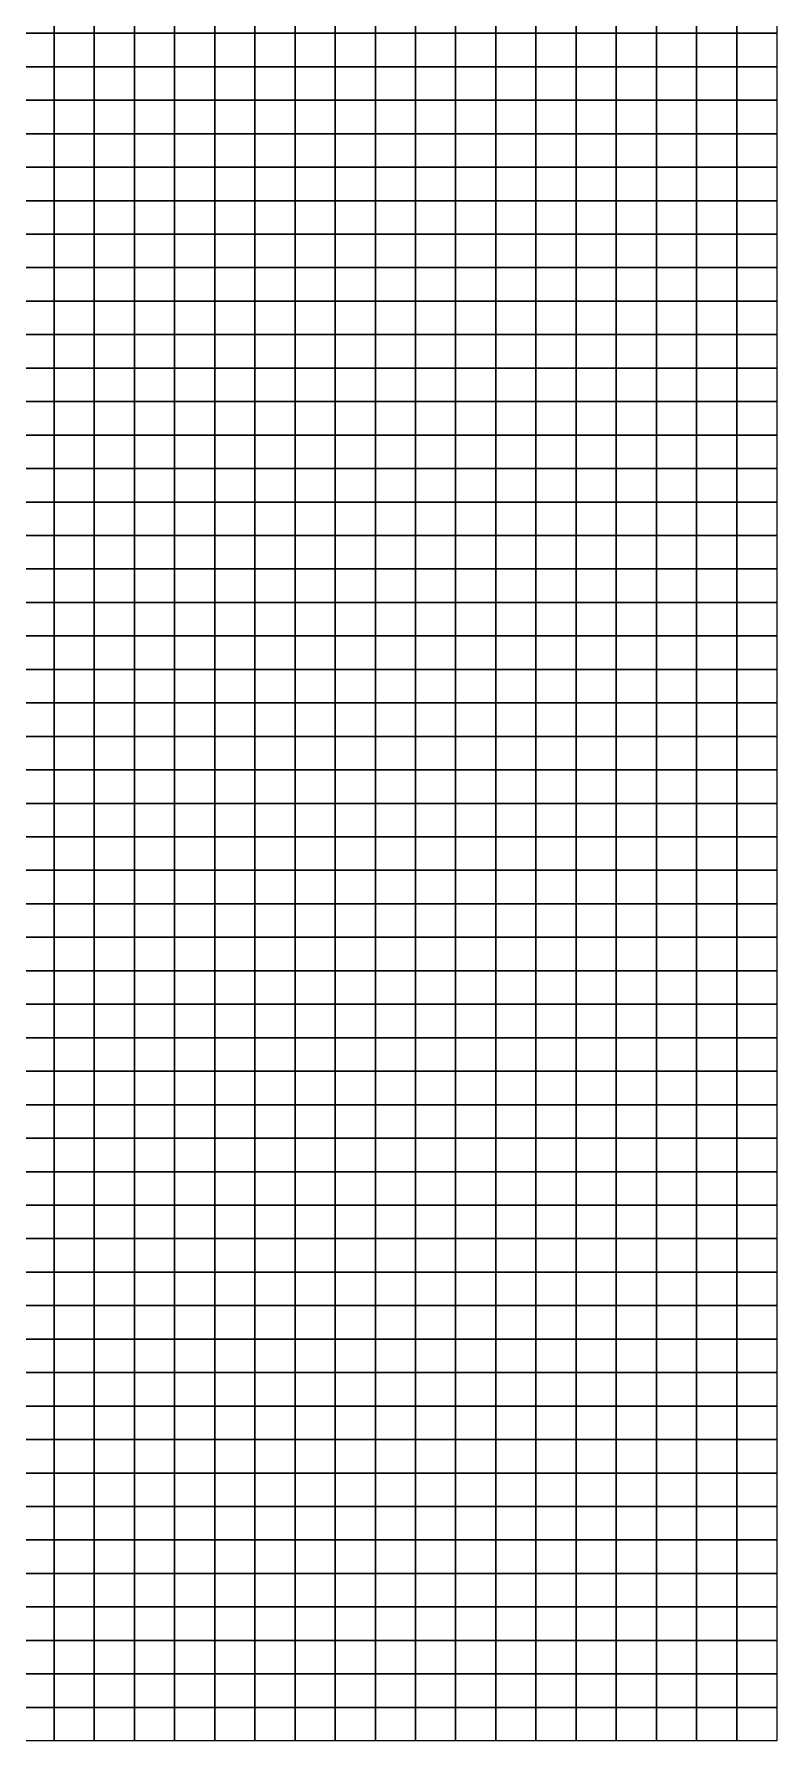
# Model space of a CAD drawing. Header units: millimetres. Extents: x -20000 to 218800, y -20000 to 179000.
# Drawn here: x 196601 to 218800, y -20000 to 30974 of the extents above; entities that cross this region are included whole.
import ezdxf

# ---------------------------------------------------------------- set-up
doc = ezdxf.new("R2010")
doc.units = ezdxf.units.MM

msp = doc.modelspace()

# ---------------------------------------------------------------- meshes
at = {"layer": 'GELAENDE'}
mesh = msp.add_polymesh((9, 9), dxfattribs=at)
for k, corner in enumerate([(191200, 28000, -542), (191200, 29000, -542), (191200, 30000, -539), (191200, 31000, -534), (191200, 32000, -526), (191200, 33000, -517), (191200, 34000, -505), (191200, 35000, -492), (191200, 36000, -477), (192400, 28000, -537), (192400, 29000, -536), (192400, 30000, -534), (192400, 31000, -529), (192400, 32000, -522), (192400, 33000, -512), (192400, 34000, -501), (192400, 35000, -489), (192400, 36000, -474), (193600, 28000, -530), (193600, 29000, -530), (193600, 30000, -527), (193600, 31000, -522), (193600, 32000, -516), (193600, 33000, -507), (193600, 34000, -496), (193600, 35000, -484), (193600, 36000, -471), (194800, 28000, -522), (194800, 29000, -522), (194800, 30000, -519), (194800, 31000, -515), (194800, 32000, -508), (194800, 33000, -500), (194800, 34000, -490), (194800, 35000, -479), (194800, 36000, -466), (196000, 28000, -513), (196000, 29000, -512), (196000, 30000, -510), (196000, 31000, -506), (196000, 32000, -500), (196000, 33000, -493), (196000, 34000, -483), (196000, 35000, -473), (196000, 36000, -461), (197200, 28000, -502), (197200, 29000, -502), (197200, 30000, -500), (197200, 31000, -496), (197200, 32000, -491), (197200, 33000, -484), (197200, 34000, -476), (197200, 35000, -466), (197200, 36000, -455), (198400, 28000, -491), (198400, 29000, -490), (198400, 30000, -489), (198400, 31000, -485), (198400, 32000, -481), (198400, 33000, -475), (198400, 34000, -467), (198400, 35000, -459), (198400, 36000, -449), (199600, 28000, -478), (199600, 29000, -478), (199600, 30000, -477), (199600, 31000, -474), (199600, 32000, -470), (199600, 33000, -464), (199600, 34000, -458), (199600, 35000, -451), (199600, 36000, -443), (200800, 28000, -465), (200800, 29000, -465), (200800, 30000, -464), (200800, 31000, -461), (200800, 32000, -458), (200800, 33000, -454), (200800, 34000, -448), (200800, 35000, -442), (200800, 36000, -435)]):
    mesh.set_mesh_vertex(divmod(k, 9), corner)
mesh = msp.add_polymesh((9, 9), dxfattribs=at)
for k, corner in enumerate([(200800, 28000, -465), (200800, 29000, -465), (200800, 30000, -464), (200800, 31000, -461), (200800, 32000, -458), (200800, 33000, -454), (200800, 34000, -448), (200800, 35000, -442), (200800, 36000, -435), (202000, 28000, -451), (202000, 29000, -451), (202000, 30000, -450), (202000, 31000, -448), (202000, 32000, -446), (202000, 33000, -442), (202000, 34000, -438), (202000, 35000, -433), (202000, 36000, -428), (203200, 28000, -437), (203200, 29000, -437), (203200, 30000, -436), (203200, 31000, -435), (203200, 32000, -433), (203200, 33000, -430), (203200, 34000, -427), (203200, 35000, -424), (203200, 36000, -420), (204400, 28000, -422), (204400, 29000, -422), (204400, 30000, -422), (204400, 31000, -421), (204400, 32000, -420), (204400, 33000, -418), (204400, 34000, -417), (204400, 35000, -414), (204400, 36000, -412), (205600, 28000, -407), (205600, 29000, -407), (205600, 30000, -407), (205600, 31000, -407), (205600, 32000, -407), (205600, 33000, -406), (205600, 34000, -406), (205600, 35000, -405), (205600, 36000, -404), (206800, 28000, -392), (206800, 29000, -392), (206800, 30000, -393), (206800, 31000, -393), (206800, 32000, -393), (206800, 33000, -394), (206800, 34000, -394), (206800, 35000, -395), (206800, 36000, -396), (208000, 28000, -378), (208000, 29000, -378), (208000, 30000, -378), (208000, 31000, -379), (208000, 32000, -380), (208000, 33000, -382), (208000, 34000, -383), (208000, 35000, -385), (208000, 36000, -388), (209200, 28000, -363), (209200, 29000, -363), (209200, 30000, -364), (209200, 31000, -365), (209200, 32000, -367), (209200, 33000, -369), (209200, 34000, -372), (209200, 35000, -376), (209200, 36000, -380), (210400, 28000, -349), (210400, 29000, -349), (210400, 30000, -350), (210400, 31000, -352), (210400, 32000, -354), (210400, 33000, -358), (210400, 34000, -362), (210400, 35000, -367), (210400, 36000, -372)]):
    mesh.set_mesh_vertex(divmod(k, 9), corner)
mesh = msp.add_polymesh((8, 9), dxfattribs=at)
for k, corner in enumerate([(210400, 28000, -349), (210400, 29000, -349), (210400, 30000, -350), (210400, 31000, -352), (210400, 32000, -354), (210400, 33000, -358), (210400, 34000, -362), (210400, 35000, -367), (210400, 36000, -372), (211600, 28000, -335), (211600, 29000, -335), (211600, 30000, -336), (211600, 31000, -339), (211600, 32000, -342), (211600, 33000, -346), (211600, 34000, -352), (211600, 35000, -358), (211600, 36000, -365), (212800, 28000, -322), (212800, 29000, -322), (212800, 30000, -323), (212800, 31000, -326), (212800, 32000, -330), (212800, 33000, -336), (212800, 34000, -342), (212800, 35000, -349), (212800, 36000, -357), (214000, 28000, -309), (214000, 29000, -310), (214000, 30000, -311), (214000, 31000, -315), (214000, 32000, -319), (214000, 33000, -325), (214000, 34000, -333), (214000, 35000, -341), (214000, 36000, -351), (215200, 28000, -298), (215200, 29000, -298), (215200, 30000, -300), (215200, 31000, -304), (215200, 32000, -309), (215200, 33000, -316), (215200, 34000, -324), (215200, 35000, -334), (215200, 36000, -344), (216400, 28000, -287), (216400, 29000, -288), (216400, 30000, -290), (216400, 31000, -294), (216400, 32000, -300), (216400, 33000, -307), (216400, 34000, -317), (216400, 35000, -327), (216400, 36000, -339), (217600, 28000, -278), (217600, 29000, -278), (217600, 30000, -281), (217600, 31000, -285), (217600, 32000, -292), (217600, 33000, -300), (217600, 34000, -310), (217600, 35000, -321), (217600, 36000, -334), (218800, 28000, -270), (218800, 29000, -270), (218800, 30000, -273), (218800, 31000, -278), (218800, 32000, -284), (218800, 33000, -293), (218800, 34000, -304), (218800, 35000, -316), (218800, 36000, -329)]):
    mesh.set_mesh_vertex(divmod(k, 9), corner)
mesh = msp.add_polymesh((9, 9), dxfattribs=at)
for k, corner in enumerate([(191200, 20000, -467), (191200, 21000, -482), (191200, 22000, -497), (191200, 23000, -509), (191200, 24000, -520), (191200, 25000, -529), (191200, 26000, -536), (191200, 27000, -540), (191200, 28000, -542), (192400, 20000, -464), (192400, 21000, -479), (192400, 22000, -493), (192400, 23000, -505), (192400, 24000, -516), (192400, 25000, -524), (192400, 26000, -531), (192400, 27000, -535), (192400, 28000, -537), (193600, 20000, -461), (193600, 21000, -475), (193600, 22000, -488), (193600, 23000, -500), (193600, 24000, -510), (193600, 25000, -518), (193600, 26000, -524), (193600, 27000, -528), (193600, 28000, -530), (194800, 20000, -457), (194800, 21000, -471), (194800, 22000, -483), (194800, 23000, -494), (194800, 24000, -503), (194800, 25000, -511), (194800, 26000, -516), (194800, 27000, -520), (194800, 28000, -522), (196000, 20000, -453), (196000, 21000, -465), (196000, 22000, -477), (196000, 23000, -487), (196000, 24000, -495), (196000, 25000, -502), (196000, 26000, -508), (196000, 27000, -511), (196000, 28000, -513), (197200, 20000, -448), (197200, 21000, -459), (197200, 22000, -469), (197200, 23000, -479), (197200, 24000, -486), (197200, 25000, -493), (197200, 26000, -498), (197200, 27000, -501), (197200, 28000, -502), (198400, 20000, -443), (198400, 21000, -453), (198400, 22000, -462), (198400, 23000, -470), (198400, 24000, -477), (198400, 25000, -482), (198400, 26000, -487), (198400, 27000, -489), (198400, 28000, -491), (199600, 20000, -437), (199600, 21000, -445), (199600, 22000, -453), (199600, 23000, -460), (199600, 24000, -466), (199600, 25000, -471), (199600, 26000, -475), (199600, 27000, -477), (199600, 28000, -478), (200800, 20000, -431), (200800, 21000, -438), (200800, 22000, -444), (200800, 23000, -450), (200800, 24000, -455), (200800, 25000, -459), (200800, 26000, -462), (200800, 27000, -464), (200800, 28000, -465)]):
    mesh.set_mesh_vertex(divmod(k, 9), corner)
mesh = msp.add_polymesh((9, 9), dxfattribs=at)
for k, corner in enumerate([(200800, 20000, -431), (200800, 21000, -438), (200800, 22000, -444), (200800, 23000, -450), (200800, 24000, -455), (200800, 25000, -459), (200800, 26000, -462), (200800, 27000, -464), (200800, 28000, -465), (202000, 20000, -424), (202000, 21000, -430), (202000, 22000, -435), (202000, 23000, -440), (202000, 24000, -443), (202000, 25000, -447), (202000, 26000, -449), (202000, 27000, -451), (202000, 28000, -451), (203200, 20000, -417), (203200, 21000, -421), (203200, 22000, -425), (203200, 23000, -428), (203200, 24000, -431), (203200, 25000, -434), (203200, 26000, -435), (203200, 27000, -436), (203200, 28000, -437), (204400, 20000, -410), (204400, 21000, -413), (204400, 22000, -415), (204400, 23000, -417), (204400, 24000, -419), (204400, 25000, -420), (204400, 26000, -421), (204400, 27000, -422), (204400, 28000, -422), (205600, 20000, -403), (205600, 21000, -404), (205600, 22000, -405), (205600, 23000, -406), (205600, 24000, -406), (205600, 25000, -407), (205600, 26000, -407), (205600, 27000, -407), (205600, 28000, -407), (206800, 20000, -396), (206800, 21000, -396), (206800, 22000, -395), (206800, 23000, -394), (206800, 24000, -394), (206800, 25000, -393), (206800, 26000, -393), (206800, 27000, -393), (206800, 28000, -392), (208000, 20000, -389), (208000, 21000, -387), (208000, 22000, -385), (208000, 23000, -383), (208000, 24000, -381), (208000, 25000, -380), (208000, 26000, -379), (208000, 27000, -378), (208000, 28000, -378), (209200, 20000, -383), (209200, 21000, -378), (209200, 22000, -375), (209200, 23000, -371), (209200, 24000, -369), (209200, 25000, -366), (209200, 26000, -365), (209200, 27000, -363), (209200, 28000, -363), (210400, 20000, -376), (210400, 21000, -370), (210400, 22000, -365), (210400, 23000, -360), (210400, 24000, -356), (210400, 25000, -353), (210400, 26000, -351), (210400, 27000, -349), (210400, 28000, -349)]):
    mesh.set_mesh_vertex(divmod(k, 9), corner)
mesh = msp.add_polymesh((8, 9), dxfattribs=at)
for k, corner in enumerate([(210400, 20000, -376), (210400, 21000, -370), (210400, 22000, -365), (210400, 23000, -360), (210400, 24000, -356), (210400, 25000, -353), (210400, 26000, -351), (210400, 27000, -349), (210400, 28000, -349), (211600, 20000, -369), (211600, 21000, -362), (211600, 22000, -356), (211600, 23000, -350), (211600, 24000, -345), (211600, 25000, -341), (211600, 26000, -338), (211600, 27000, -336), (211600, 28000, -335), (212800, 20000, -363), (212800, 21000, -355), (212800, 22000, -347), (212800, 23000, -340), (212800, 24000, -334), (212800, 25000, -329), (212800, 26000, -325), (212800, 27000, -323), (212800, 28000, -322), (214000, 20000, -357), (214000, 21000, -347), (214000, 22000, -338), (214000, 23000, -330), (214000, 24000, -323), (214000, 25000, -318), (214000, 26000, -313), (214000, 27000, -311), (214000, 28000, -309), (215200, 20000, -352), (215200, 21000, -341), (215200, 22000, -330), (215200, 23000, -321), (215200, 24000, -314), (215200, 25000, -307), (215200, 26000, -302), (215200, 27000, -299), (215200, 28000, -298), (216400, 20000, -347), (216400, 21000, -335), (216400, 22000, -323), (216400, 23000, -313), (216400, 24000, -305), (216400, 25000, -298), (216400, 26000, -292), (216400, 27000, -289), (216400, 28000, -287), (217600, 20000, -343), (217600, 21000, -329), (217600, 22000, -317), (217600, 23000, -306), (217600, 24000, -297), (217600, 25000, -289), (217600, 26000, -284), (217600, 27000, -280), (217600, 28000, -278), (218800, 20000, -339), (218800, 21000, -325), (218800, 22000, -312), (218800, 23000, -300), (218800, 24000, -290), (218800, 25000, -282), (218800, 26000, -276), (218800, 27000, -272), (218800, 28000, -270)]):
    mesh.set_mesh_vertex(divmod(k, 9), corner)
mesh = msp.add_polymesh((9, 9), dxfattribs=at)
for k, corner in enumerate([(191200, 12000, -325), (191200, 13000, -342), (191200, 14000, -359), (191200, 15000, -377), (191200, 16000, -395), (191200, 17000, -414), (191200, 18000, -432), (191200, 19000, -450), (191200, 20000, -467), (192400, 12000, -328), (192400, 13000, -344), (192400, 14000, -361), (192400, 15000, -378), (192400, 16000, -396), (192400, 17000, -413), (192400, 18000, -431), (192400, 19000, -448), (192400, 20000, -464), (193600, 12000, -332), (193600, 13000, -347), (193600, 14000, -363), (193600, 15000, -379), (193600, 16000, -396), (193600, 17000, -413), (193600, 18000, -429), (193600, 19000, -446), (193600, 20000, -461), (194800, 12000, -336), (194800, 13000, -350), (194800, 14000, -365), (194800, 15000, -380), (194800, 16000, -396), (194800, 17000, -412), (194800, 18000, -428), (194800, 19000, -443), (194800, 20000, -457), (196000, 12000, -341), (196000, 13000, -354), (196000, 14000, -368), (196000, 15000, -382), (196000, 16000, -396), (196000, 17000, -411), (196000, 18000, -425), (196000, 19000, -439), (196000, 20000, -453), (197200, 12000, -346), (197200, 13000, -358), (197200, 14000, -371), (197200, 15000, -383), (197200, 16000, -397), (197200, 17000, -410), (197200, 18000, -423), (197200, 19000, -436), (197200, 20000, -448), (198400, 12000, -352), (198400, 13000, -363), (198400, 14000, -374), (198400, 15000, -385), (198400, 16000, -397), (198400, 17000, -409), (198400, 18000, -420), (198400, 19000, -432), (198400, 20000, -443), (199600, 12000, -359), (199600, 13000, -368), (199600, 14000, -377), (199600, 15000, -387), (199600, 16000, -397), (199600, 17000, -408), (199600, 18000, -418), (199600, 19000, -427), (199600, 20000, -437), (200800, 12000, -366), (200800, 13000, -373), (200800, 14000, -381), (200800, 15000, -389), (200800, 16000, -398), (200800, 17000, -406), (200800, 18000, -415), (200800, 19000, -423), (200800, 20000, -431)]):
    mesh.set_mesh_vertex(divmod(k, 9), corner)
mesh = msp.add_polymesh((9, 9), dxfattribs=at)
for k, corner in enumerate([(200800, 12000, -366), (200800, 13000, -373), (200800, 14000, -381), (200800, 15000, -389), (200800, 16000, -398), (200800, 17000, -406), (200800, 18000, -415), (200800, 19000, -423), (200800, 20000, -431), (202000, 12000, -373), (202000, 13000, -379), (202000, 14000, -385), (202000, 15000, -392), (202000, 16000, -398), (202000, 17000, -405), (202000, 18000, -412), (202000, 19000, -418), (202000, 20000, -424), (203200, 12000, -381), (203200, 13000, -385), (203200, 14000, -389), (203200, 15000, -394), (203200, 16000, -399), (203200, 17000, -404), (203200, 18000, -408), (203200, 19000, -413), (203200, 20000, -417), (204400, 12000, -388), (204400, 13000, -391), (204400, 14000, -394), (204400, 15000, -396), (204400, 16000, -399), (204400, 17000, -402), (204400, 18000, -405), (204400, 19000, -408), (204400, 20000, -410), (205600, 12000, -396), (205600, 13000, -397), (205600, 14000, -398), (205600, 15000, -399), (205600, 16000, -400), (205600, 17000, -401), (205600, 18000, -402), (205600, 19000, -403), (205600, 20000, -403), (206800, 12000, -404), (206800, 13000, -403), (206800, 14000, -402), (206800, 15000, -401), (206800, 16000, -400), (206800, 17000, -399), (206800, 18000, -398), (206800, 19000, -397), (206800, 20000, -396), (208000, 12000, -412), (208000, 13000, -409), (208000, 14000, -406), (208000, 15000, -404), (208000, 16000, -401), (208000, 17000, -398), (208000, 18000, -395), (208000, 19000, -392), (208000, 20000, -389), (209200, 12000, -420), (209200, 13000, -415), (209200, 14000, -411), (209200, 15000, -406), (209200, 16000, -401), (209200, 17000, -396), (209200, 18000, -392), (209200, 19000, -387), (209200, 20000, -383), (210400, 12000, -427), (210400, 13000, -421), (210400, 14000, -415), (210400, 15000, -408), (210400, 16000, -402), (210400, 17000, -395), (210400, 18000, -388), (210400, 19000, -382), (210400, 20000, -376)]):
    mesh.set_mesh_vertex(divmod(k, 9), corner)
mesh = msp.add_polymesh((8, 9), dxfattribs=at)
for k, corner in enumerate([(210400, 12000, -427), (210400, 13000, -421), (210400, 14000, -415), (210400, 15000, -408), (210400, 16000, -402), (210400, 17000, -395), (210400, 18000, -388), (210400, 19000, -382), (210400, 20000, -376), (211600, 12000, -434), (211600, 13000, -427), (211600, 14000, -419), (211600, 15000, -411), (211600, 16000, -402), (211600, 17000, -394), (211600, 18000, -385), (211600, 19000, -377), (211600, 20000, -369), (212800, 12000, -441), (212800, 13000, -432), (212800, 14000, -423), (212800, 15000, -413), (212800, 16000, -403), (212800, 17000, -392), (212800, 18000, -382), (212800, 19000, -373), (212800, 20000, -363), (214000, 12000, -448), (214000, 13000, -437), (214000, 14000, -426), (214000, 15000, -415), (214000, 16000, -403), (214000, 17000, -391), (214000, 18000, -380), (214000, 19000, -368), (214000, 20000, -357), (215200, 12000, -454), (215200, 13000, -442), (215200, 14000, -429), (215200, 15000, -417), (215200, 16000, -403), (215200, 17000, -390), (215200, 18000, -377), (215200, 19000, -364), (215200, 20000, -352), (216400, 12000, -459), (216400, 13000, -446), (216400, 14000, -432), (216400, 15000, -418), (216400, 16000, -404), (216400, 17000, -389), (216400, 18000, -375), (216400, 19000, -361), (216400, 20000, -347), (217600, 12000, -464), (217600, 13000, -450), (217600, 14000, -435), (217600, 15000, -420), (217600, 16000, -404), (217600, 17000, -388), (217600, 18000, -372), (217600, 19000, -357), (217600, 20000, -343), (218800, 12000, -468), (218800, 13000, -453), (218800, 14000, -438), (218800, 15000, -421), (218800, 16000, -404), (218800, 17000, -387), (218800, 18000, -371), (218800, 19000, -354), (218800, 20000, -339)]):
    mesh.set_mesh_vertex(divmod(k, 9), corner)
mesh = msp.add_polymesh((9, 9), dxfattribs=at)
for k, corner in enumerate([(191200, 4000, -258), (191200, 5000, -259), (191200, 6000, -262), (191200, 7000, -267), (191200, 8000, -275), (191200, 9000, -285), (191200, 10000, -297), (191200, 11000, -310), (191200, 12000, -325), (192400, 4000, -263), (192400, 5000, -264), (192400, 6000, -267), (192400, 7000, -272), (192400, 8000, -280), (192400, 9000, -289), (192400, 10000, -301), (192400, 11000, -314), (192400, 12000, -328), (193600, 4000, -270), (193600, 5000, -271), (193600, 6000, -274), (193600, 7000, -279), (193600, 8000, -286), (193600, 9000, -295), (193600, 10000, -306), (193600, 11000, -318), (193600, 12000, -332), (194800, 4000, -278), (194800, 5000, -279), (194800, 6000, -281), (194800, 7000, -286), (194800, 8000, -293), (194800, 9000, -301), (194800, 10000, -311), (194800, 11000, -323), (194800, 12000, -336), (196000, 4000, -287), (196000, 5000, -288), (196000, 6000, -291), (196000, 7000, -295), (196000, 8000, -301), (196000, 9000, -309), (196000, 10000, -318), (196000, 11000, -329), (196000, 12000, -341), (197200, 4000, -298), (197200, 5000, -298), (197200, 6000, -301), (197200, 7000, -305), (197200, 8000, -310), (197200, 9000, -317), (197200, 10000, -326), (197200, 11000, -336), (197200, 12000, -346), (198400, 4000, -309), (198400, 5000, -310), (198400, 6000, -312), (198400, 7000, -315), (198400, 8000, -320), (198400, 9000, -327), (198400, 10000, -334), (198400, 11000, -343), (198400, 12000, -352), (199600, 4000, -322), (199600, 5000, -322), (199600, 6000, -324), (199600, 7000, -327), (199600, 8000, -331), (199600, 9000, -337), (199600, 10000, -343), (199600, 11000, -351), (199600, 12000, -359), (200800, 4000, -335), (200800, 5000, -335), (200800, 6000, -337), (200800, 7000, -339), (200800, 8000, -343), (200800, 9000, -347), (200800, 10000, -353), (200800, 11000, -359), (200800, 12000, -366)]):
    mesh.set_mesh_vertex(divmod(k, 9), corner)
mesh = msp.add_polymesh((9, 9), dxfattribs=at)
for k, corner in enumerate([(200800, 4000, -335), (200800, 5000, -335), (200800, 6000, -337), (200800, 7000, -339), (200800, 8000, -343), (200800, 9000, -347), (200800, 10000, -353), (200800, 11000, -359), (200800, 12000, -366), (202000, 4000, -349), (202000, 5000, -349), (202000, 6000, -350), (202000, 7000, -352), (202000, 8000, -355), (202000, 9000, -358), (202000, 10000, -363), (202000, 11000, -368), (202000, 12000, -373), (203200, 4000, -363), (203200, 5000, -363), (203200, 6000, -364), (203200, 7000, -365), (203200, 8000, -367), (203200, 9000, -370), (203200, 10000, -373), (203200, 11000, -377), (203200, 12000, -381), (204400, 4000, -378), (204400, 5000, -378), (204400, 6000, -378), (204400, 7000, -379), (204400, 8000, -380), (204400, 9000, -382), (204400, 10000, -384), (204400, 11000, -386), (204400, 12000, -388), (205600, 4000, -393), (205600, 5000, -393), (205600, 6000, -393), (205600, 7000, -393), (205600, 8000, -393), (205600, 9000, -394), (205600, 10000, -395), (205600, 11000, -395), (205600, 12000, -396), (206800, 4000, -408), (206800, 5000, -408), (206800, 6000, -407), (206800, 7000, -407), (206800, 8000, -407), (206800, 9000, -406), (206800, 10000, -405), (206800, 11000, -405), (206800, 12000, -404), (208000, 4000, -422), (208000, 5000, -422), (208000, 6000, -422), (208000, 7000, -421), (208000, 8000, -420), (208000, 9000, -418), (208000, 10000, -416), (208000, 11000, -414), (208000, 12000, -412), (209200, 4000, -437), (209200, 5000, -437), (209200, 6000, -436), (209200, 7000, -435), (209200, 8000, -433), (209200, 9000, -430), (209200, 10000, -427), (209200, 11000, -423), (209200, 12000, -420), (210400, 4000, -451), (210400, 5000, -451), (210400, 6000, -450), (210400, 7000, -448), (210400, 8000, -445), (210400, 9000, -442), (210400, 10000, -437), (210400, 11000, -432), (210400, 12000, -427)]):
    mesh.set_mesh_vertex(divmod(k, 9), corner)
mesh = msp.add_polymesh((8, 9), dxfattribs=at)
for k, corner in enumerate([(210400, 4000, -451), (210400, 5000, -451), (210400, 6000, -450), (210400, 7000, -448), (210400, 8000, -445), (210400, 9000, -442), (210400, 10000, -437), (210400, 11000, -432), (210400, 12000, -427), (211600, 4000, -465), (211600, 5000, -465), (211600, 6000, -463), (211600, 7000, -461), (211600, 8000, -457), (211600, 9000, -453), (211600, 10000, -447), (211600, 11000, -441), (211600, 12000, -434), (212800, 4000, -478), (212800, 5000, -478), (212800, 6000, -476), (212800, 7000, -473), (212800, 8000, -469), (212800, 9000, -463), (212800, 10000, -457), (212800, 11000, -449), (212800, 12000, -441), (214000, 4000, -491), (214000, 5000, -490), (214000, 6000, -488), (214000, 7000, -485), (214000, 8000, -480), (214000, 9000, -473), (214000, 10000, -466), (214000, 11000, -457), (214000, 12000, -448), (215200, 4000, -502), (215200, 5000, -502), (215200, 6000, -499), (215200, 7000, -495), (215200, 8000, -490), (215200, 9000, -483), (215200, 10000, -474), (215200, 11000, -465), (215200, 12000, -454), (216400, 4000, -513), (216400, 5000, -512), (216400, 6000, -510), (216400, 7000, -505), (216400, 8000, -499), (216400, 9000, -491), (216400, 10000, -482), (216400, 11000, -471), (216400, 12000, -459), (217600, 4000, -522), (217600, 5000, -521), (217600, 6000, -519), (217600, 7000, -514), (217600, 8000, -507), (217600, 9000, -499), (217600, 10000, -489), (217600, 11000, -477), (217600, 12000, -464), (218800, 4000, -530), (218800, 5000, -529), (218800, 6000, -526), (218800, 7000, -521), (218800, 8000, -514), (218800, 9000, -505), (218800, 10000, -494), (218800, 11000, -482), (218800, 12000, -468)]):
    mesh.set_mesh_vertex(divmod(k, 9), corner)
mesh = msp.add_polymesh((9, 9), dxfattribs=at)
for k, corner in enumerate([(191200, -4000, -331), (191200, -3000, -315), (191200, -2000, -301), (191200, -1000, -289), (191200, 0, -278), (191200, 1000, -270), (191200, 2000, -263), (191200, 3000, -259), (191200, 4000, -258), (192400, -4000, -333), (192400, -3000, -318), (192400, -2000, -305), (192400, -1000, -293), (192400, 0, -283), (192400, 1000, -275), (192400, 2000, -269), (192400, 3000, -265), (192400, 4000, -263), (193600, -4000, -337), (193600, -3000, -322), (193600, -2000, -310), (193600, -1000, -298), (193600, 0, -289), (193600, 1000, -281), (193600, 2000, -275), (193600, 3000, -271), (193600, 4000, -270), (194800, -4000, -341), (194800, -3000, -327), (194800, -2000, -315), (194800, -1000, -305), (194800, 0, -295), (194800, 1000, -288), (194800, 2000, -283), (194800, 3000, -279), (194800, 4000, -278), (196000, -4000, -345), (196000, -3000, -333), (196000, -2000, -322), (196000, -1000, -312), (196000, 0, -303), (196000, 1000, -297), (196000, 2000, -292), (196000, 3000, -289), (196000, 4000, -287), (197200, -4000, -350), (197200, -3000, -339), (197200, -2000, -329), (197200, -1000, -320), (197200, 0, -312), (197200, 1000, -306), (197200, 2000, -302), (197200, 3000, -299), (197200, 4000, -298), (198400, -4000, -356), (198400, -3000, -346), (198400, -2000, -337), (198400, -1000, -329), (198400, 0, -322), (198400, 1000, -317), (198400, 2000, -313), (198400, 3000, -310), (198400, 4000, -309), (199600, -4000, -362), (199600, -3000, -353), (199600, -2000, -346), (199600, -1000, -339), (199600, 0, -333), (199600, 1000, -328), (199600, 2000, -325), (199600, 3000, -323), (199600, 4000, -322), (200800, -4000, -368), (200800, -3000, -361), (200800, -2000, -355), (200800, -1000, -349), (200800, 0, -344), (200800, 1000, -340), (200800, 2000, -337), (200800, 3000, -336), (200800, 4000, -335)]):
    mesh.set_mesh_vertex(divmod(k, 9), corner)
mesh = msp.add_polymesh((9, 9), dxfattribs=at)
for k, corner in enumerate([(200800, -4000, -368), (200800, -3000, -361), (200800, -2000, -355), (200800, -1000, -349), (200800, 0, -344), (200800, 1000, -340), (200800, 2000, -337), (200800, 3000, -336), (200800, 4000, -335), (202000, -4000, -375), (202000, -3000, -369), (202000, -2000, -364), (202000, -1000, -360), (202000, 0, -356), (202000, 1000, -353), (202000, 2000, -351), (202000, 3000, -349), (202000, 4000, -349), (203200, -4000, -382), (203200, -3000, -378), (203200, -2000, -374), (203200, -1000, -371), (203200, 0, -368), (203200, 1000, -366), (203200, 2000, -364), (203200, 3000, -363), (203200, 4000, -363), (204400, -4000, -389), (204400, -3000, -387), (204400, -2000, -384), (204400, -1000, -383), (204400, 0, -381), (204400, 1000, -380), (204400, 2000, -379), (204400, 3000, -378), (204400, 4000, -378), (205600, -4000, -396), (205600, -3000, -396), (205600, -2000, -395), (205600, -1000, -394), (205600, 0, -394), (205600, 1000, -393), (205600, 2000, -393), (205600, 3000, -393), (205600, 4000, -393), (206800, -4000, -404), (206800, -3000, -405), (206800, -2000, -405), (206800, -1000, -406), (206800, 0, -406), (206800, 1000, -407), (206800, 2000, -407), (206800, 3000, -407), (206800, 4000, -408), (208000, -4000, -411), (208000, -3000, -413), (208000, -2000, -416), (208000, -1000, -418), (208000, 0, -419), (208000, 1000, -421), (208000, 2000, -422), (208000, 3000, -422), (208000, 4000, -422), (209200, -4000, -418), (209200, -3000, -422), (209200, -2000, -426), (209200, -1000, -429), (209200, 0, -432), (209200, 1000, -434), (209200, 2000, -436), (209200, 3000, -437), (209200, 4000, -437), (210400, -4000, -425), (210400, -3000, -431), (210400, -2000, -436), (210400, -1000, -440), (210400, 0, -444), (210400, 1000, -447), (210400, 2000, -449), (210400, 3000, -451), (210400, 4000, -451)]):
    mesh.set_mesh_vertex(divmod(k, 9), corner)
mesh = msp.add_polymesh((8, 9), dxfattribs=at)
for k, corner in enumerate([(210400, -4000, -425), (210400, -3000, -431), (210400, -2000, -436), (210400, -1000, -440), (210400, 0, -444), (210400, 1000, -447), (210400, 2000, -449), (210400, 3000, -451), (210400, 4000, -451), (211600, -4000, -432), (211600, -3000, -439), (211600, -2000, -445), (211600, -1000, -451), (211600, 0, -456), (211600, 1000, -460), (211600, 2000, -463), (211600, 3000, -465), (211600, 4000, -465), (212800, -4000, -438), (212800, -3000, -447), (212800, -2000, -455), (212800, -1000, -461), (212800, 0, -467), (212800, 1000, -472), (212800, 2000, -475), (212800, 3000, -478), (212800, 4000, -478), (214000, -4000, -444), (214000, -3000, -454), (214000, -2000, -463), (214000, -1000, -471), (214000, 0, -478), (214000, 1000, -483), (214000, 2000, -487), (214000, 3000, -490), (214000, 4000, -491), (215200, -4000, -450), (215200, -3000, -461), (215200, -2000, -471), (215200, -1000, -480), (215200, 0, -488), (215200, 1000, -494), (215200, 2000, -498), (215200, 3000, -501), (215200, 4000, -502), (216400, -4000, -455), (216400, -3000, -467), (216400, -2000, -478), (216400, -1000, -488), (216400, 0, -497), (216400, 1000, -503), (216400, 2000, -508), (216400, 3000, -511), (216400, 4000, -513), (217600, -4000, -459), (217600, -3000, -473), (217600, -2000, -485), (217600, -1000, -496), (217600, 0, -505), (217600, 1000, -512), (217600, 2000, -517), (217600, 3000, -521), (217600, 4000, -522), (218800, -4000, -463), (218800, -3000, -478), (218800, -2000, -491), (218800, -1000, -502), (218800, 0, -512), (218800, 1000, -519), (218800, 2000, -525), (218800, 3000, -529), (218800, 4000, -530)]):
    mesh.set_mesh_vertex(divmod(k, 9), corner)
mesh = msp.add_polymesh((9, 9), dxfattribs=at)
for k, corner in enumerate([(191200, -12000, -472), (191200, -11000, -456), (191200, -10000, -438), (191200, -9000, -420), (191200, -8000, -402), (191200, -7000, -383), (191200, -6000, -365), (191200, -5000, -347), (191200, -4000, -331), (192400, -12000, -469), (192400, -11000, -453), (192400, -10000, -437), (192400, -9000, -419), (192400, -8000, -401), (192400, -7000, -384), (192400, -6000, -366), (192400, -5000, -349), (192400, -4000, -333), (193600, -12000, -466), (193600, -11000, -451), (193600, -10000, -435), (193600, -9000, -418), (193600, -8000, -401), (193600, -7000, -385), (193600, -6000, -368), (193600, -5000, -352), (193600, -4000, -337), (194800, -12000, -462), (194800, -11000, -448), (194800, -10000, -433), (194800, -9000, -417), (194800, -8000, -401), (194800, -7000, -385), (194800, -6000, -370), (194800, -5000, -355), (194800, -4000, -341), (196000, -12000, -457), (196000, -11000, -444), (196000, -10000, -430), (196000, -9000, -416), (196000, -8000, -401), (196000, -7000, -387), (196000, -6000, -372), (196000, -5000, -358), (196000, -4000, -345), (197200, -12000, -452), (197200, -11000, -440), (197200, -10000, -427), (197200, -9000, -414), (197200, -8000, -401), (197200, -7000, -388), (197200, -6000, -375), (197200, -5000, -362), (197200, -4000, -350), (198400, -12000, -446), (198400, -11000, -435), (198400, -10000, -424), (198400, -9000, -413), (198400, -8000, -401), (198400, -7000, -389), (198400, -6000, -378), (198400, -5000, -366), (198400, -4000, -356), (199600, -12000, -440), (199600, -11000, -431), (199600, -10000, -421), (199600, -9000, -411), (199600, -8000, -401), (199600, -7000, -391), (199600, -6000, -381), (199600, -5000, -371), (199600, -4000, -362), (200800, -12000, -433), (200800, -11000, -425), (200800, -10000, -417), (200800, -9000, -409), (200800, -8000, -401), (200800, -7000, -392), (200800, -6000, -384), (200800, -5000, -376), (200800, -4000, -368)]):
    mesh.set_mesh_vertex(divmod(k, 9), corner)
mesh = msp.add_polymesh((9, 9), dxfattribs=at)
for k, corner in enumerate([(200800, -12000, -433), (200800, -11000, -425), (200800, -10000, -417), (200800, -9000, -409), (200800, -8000, -401), (200800, -7000, -392), (200800, -6000, -384), (200800, -5000, -376), (200800, -4000, -368), (202000, -12000, -426), (202000, -11000, -420), (202000, -10000, -414), (202000, -9000, -407), (202000, -8000, -401), (202000, -7000, -394), (202000, -6000, -387), (202000, -5000, -381), (202000, -4000, -375), (203200, -12000, -419), (203200, -11000, -414), (203200, -10000, -410), (203200, -9000, -405), (203200, -8000, -400), (203200, -7000, -396), (203200, -6000, -391), (203200, -5000, -386), (203200, -4000, -382), (204400, -12000, -411), (204400, -11000, -409), (204400, -10000, -406), (204400, -9000, -403), (204400, -8000, -400), (204400, -7000, -397), (204400, -6000, -394), (204400, -5000, -392), (204400, -4000, -389), (205600, -12000, -404), (205600, -11000, -403), (205600, -10000, -402), (205600, -9000, -401), (205600, -8000, -400), (205600, -7000, -399), (205600, -6000, -398), (205600, -5000, -397), (205600, -4000, -396), (206800, -12000, -396), (206800, -11000, -397), (206800, -10000, -398), (206800, -9000, -399), (206800, -8000, -400), (206800, -7000, -401), (206800, -6000, -402), (206800, -5000, -403), (206800, -4000, -404), (208000, -12000, -389), (208000, -11000, -391), (208000, -10000, -394), (208000, -9000, -397), (208000, -8000, -400), (208000, -7000, -403), (208000, -6000, -406), (208000, -5000, -408), (208000, -4000, -411), (209200, -12000, -381), (209200, -11000, -385), (209200, -10000, -390), (209200, -9000, -395), (209200, -8000, -400), (209200, -7000, -404), (209200, -6000, -409), (209200, -5000, -414), (209200, -4000, -418), (210400, -12000, -374), (210400, -11000, -380), (210400, -10000, -386), (210400, -9000, -393), (210400, -8000, -399), (210400, -7000, -406), (210400, -6000, -413), (210400, -5000, -419), (210400, -4000, -425)]):
    mesh.set_mesh_vertex(divmod(k, 9), corner)
mesh = msp.add_polymesh((8, 9), dxfattribs=at)
for k, corner in enumerate([(210400, -12000, -374), (210400, -11000, -380), (210400, -10000, -386), (210400, -9000, -393), (210400, -8000, -399), (210400, -7000, -406), (210400, -6000, -413), (210400, -5000, -419), (210400, -4000, -425), (211600, -12000, -367), (211600, -11000, -375), (211600, -10000, -383), (211600, -9000, -391), (211600, -8000, -399), (211600, -7000, -408), (211600, -6000, -416), (211600, -5000, -424), (211600, -4000, -432), (212800, -12000, -360), (212800, -11000, -369), (212800, -10000, -379), (212800, -9000, -389), (212800, -8000, -399), (212800, -7000, -409), (212800, -6000, -419), (212800, -5000, -429), (212800, -4000, -438), (214000, -12000, -354), (214000, -11000, -365), (214000, -10000, -376), (214000, -9000, -387), (214000, -8000, -399), (214000, -7000, -411), (214000, -6000, -422), (214000, -5000, -434), (214000, -4000, -444), (215200, -12000, -348), (215200, -11000, -360), (215200, -10000, -373), (215200, -9000, -386), (215200, -8000, -399), (215200, -7000, -412), (215200, -6000, -425), (215200, -5000, -438), (215200, -4000, -450), (216400, -12000, -343), (216400, -11000, -356), (216400, -10000, -370), (216400, -9000, -384), (216400, -8000, -399), (216400, -7000, -413), (216400, -6000, -428), (216400, -5000, -442), (216400, -4000, -455), (217600, -12000, -338), (217600, -11000, -352), (217600, -10000, -367), (217600, -9000, -383), (217600, -8000, -399), (217600, -7000, -415), (217600, -6000, -430), (217600, -5000, -445), (217600, -4000, -459), (218800, -12000, -334), (218800, -11000, -349), (218800, -10000, -365), (218800, -9000, -382), (218800, -8000, -399), (218800, -7000, -415), (218800, -6000, -432), (218800, -5000, -448), (218800, -4000, -463)]):
    mesh.set_mesh_vertex(divmod(k, 9), corner)
mesh = msp.add_polymesh((9, 9), dxfattribs=at)
for k, corner in enumerate([(191200, -20000, -542), (191200, -19000, -541), (191200, -18000, -538), (191200, -17000, -532), (191200, -16000, -524), (191200, -15000, -513), (191200, -14000, -501), (191200, -13000, -487), (191200, -12000, -472), (192400, -20000, -537), (192400, -19000, -536), (192400, -18000, -532), (192400, -17000, -527), (192400, -16000, -519), (192400, -15000, -509), (192400, -14000, -497), (192400, -13000, -484), (192400, -12000, -469), (193600, -20000, -530), (193600, -19000, -529), (193600, -18000, -526), (193600, -17000, -520), (193600, -16000, -513), (193600, -15000, -504), (193600, -14000, -492), (193600, -13000, -480), (193600, -12000, -466), (194800, -20000, -522), (194800, -19000, -521), (194800, -18000, -518), (194800, -17000, -513), (194800, -16000, -506), (194800, -15000, -497), (194800, -14000, -487), (194800, -13000, -475), (194800, -12000, -462), (196000, -20000, -513), (196000, -19000, -512), (196000, -18000, -509), (196000, -17000, -504), (196000, -16000, -498), (196000, -15000, -490), (196000, -14000, -480), (196000, -13000, -469), (196000, -12000, -457), (197200, -20000, -502), (197200, -19000, -501), (197200, -18000, -499), (197200, -17000, -495), (197200, -16000, -489), (197200, -15000, -481), (197200, -14000, -473), (197200, -13000, -463), (197200, -12000, -452), (198400, -20000, -491), (198400, -19000, -490), (198400, -18000, -488), (198400, -17000, -484), (198400, -16000, -479), (198400, -15000, -472), (198400, -14000, -464), (198400, -13000, -456), (198400, -12000, -446), (199600, -20000, -478), (199600, -19000, -478), (199600, -18000, -476), (199600, -17000, -472), (199600, -16000, -468), (199600, -15000, -462), (199600, -14000, -456), (199600, -13000, -448), (199600, -12000, -440), (200800, -20000, -465), (200800, -19000, -465), (200800, -18000, -463), (200800, -17000, -460), (200800, -16000, -457), (200800, -15000, -452), (200800, -14000, -446), (200800, -13000, -440), (200800, -12000, -433)]):
    mesh.set_mesh_vertex(divmod(k, 9), corner)
mesh = msp.add_polymesh((9, 9), dxfattribs=at)
for k, corner in enumerate([(200800, -20000, -465), (200800, -19000, -465), (200800, -18000, -463), (200800, -17000, -460), (200800, -16000, -457), (200800, -15000, -452), (200800, -14000, -446), (200800, -13000, -440), (200800, -12000, -433), (202000, -20000, -451), (202000, -19000, -451), (202000, -18000, -450), (202000, -17000, -448), (202000, -16000, -445), (202000, -15000, -441), (202000, -14000, -437), (202000, -13000, -432), (202000, -12000, -426), (203200, -20000, -437), (203200, -19000, -437), (203200, -18000, -436), (203200, -17000, -434), (203200, -16000, -432), (203200, -15000, -429), (203200, -14000, -426), (203200, -13000, -423), (203200, -12000, -419), (204400, -20000, -422), (204400, -19000, -422), (204400, -18000, -422), (204400, -17000, -421), (204400, -16000, -419), (204400, -15000, -418), (204400, -14000, -416), (204400, -13000, -414), (204400, -12000, -411), (205600, -20000, -407), (205600, -19000, -407), (205600, -18000, -407), (205600, -17000, -407), (205600, -16000, -406), (205600, -15000, -406), (205600, -14000, -405), (205600, -13000, -405), (205600, -12000, -404), (206800, -20000, -392), (206800, -19000, -393), (206800, -18000, -393), (206800, -17000, -393), (206800, -16000, -393), (206800, -15000, -394), (206800, -14000, -395), (206800, -13000, -395), (206800, -12000, -396), (208000, -20000, -378), (208000, -19000, -378), (208000, -18000, -378), (208000, -17000, -379), (208000, -16000, -380), (208000, -15000, -382), (208000, -14000, -384), (208000, -13000, -386), (208000, -12000, -389), (209200, -20000, -363), (209200, -19000, -363), (209200, -18000, -364), (209200, -17000, -366), (209200, -16000, -368), (209200, -15000, -370), (209200, -14000, -374), (209200, -13000, -377), (209200, -12000, -381), (210400, -20000, -349), (210400, -19000, -349), (210400, -18000, -350), (210400, -17000, -352), (210400, -16000, -355), (210400, -15000, -359), (210400, -14000, -363), (210400, -13000, -368), (210400, -12000, -374)]):
    mesh.set_mesh_vertex(divmod(k, 9), corner)
mesh = msp.add_polymesh((8, 9), dxfattribs=at)
for k, corner in enumerate([(210400, -20000, -349), (210400, -19000, -349), (210400, -18000, -350), (210400, -17000, -352), (210400, -16000, -355), (210400, -15000, -359), (210400, -14000, -363), (210400, -13000, -368), (210400, -12000, -374), (211600, -20000, -335), (211600, -19000, -335), (211600, -18000, -337), (211600, -17000, -340), (211600, -16000, -343), (211600, -15000, -348), (211600, -14000, -354), (211600, -13000, -360), (211600, -12000, -367), (212800, -20000, -322), (212800, -19000, -322), (212800, -18000, -324), (212800, -17000, -327), (212800, -16000, -332), (212800, -15000, -338), (212800, -14000, -344), (212800, -13000, -352), (212800, -12000, -360), (214000, -20000, -309), (214000, -19000, -310), (214000, -18000, -312), (214000, -17000, -316), (214000, -16000, -321), (214000, -15000, -328), (214000, -14000, -335), (214000, -13000, -344), (214000, -12000, -354), (215200, -20000, -298), (215200, -19000, -299), (215200, -18000, -301), (215200, -17000, -305), (215200, -16000, -311), (215200, -15000, -319), (215200, -14000, -327), (215200, -13000, -337), (215200, -12000, -348), (216400, -20000, -287), (216400, -19000, -288), (216400, -18000, -291), (216400, -17000, -296), (216400, -16000, -302), (216400, -15000, -310), (216400, -14000, -320), (216400, -13000, -331), (216400, -12000, -343), (217600, -20000, -278), (217600, -19000, -279), (217600, -18000, -282), (217600, -17000, -287), (217600, -16000, -294), (217600, -15000, -303), (217600, -14000, -313), (217600, -13000, -325), (217600, -12000, -338), (218800, -20000, -270), (218800, -19000, -271), (218800, -18000, -274), (218800, -17000, -280), (218800, -16000, -287), (218800, -15000, -296), (218800, -14000, -307), (218800, -13000, -320), (218800, -12000, -334)]):
    mesh.set_mesh_vertex(divmod(k, 9), corner)

doc.saveas('drawing.dxf')
